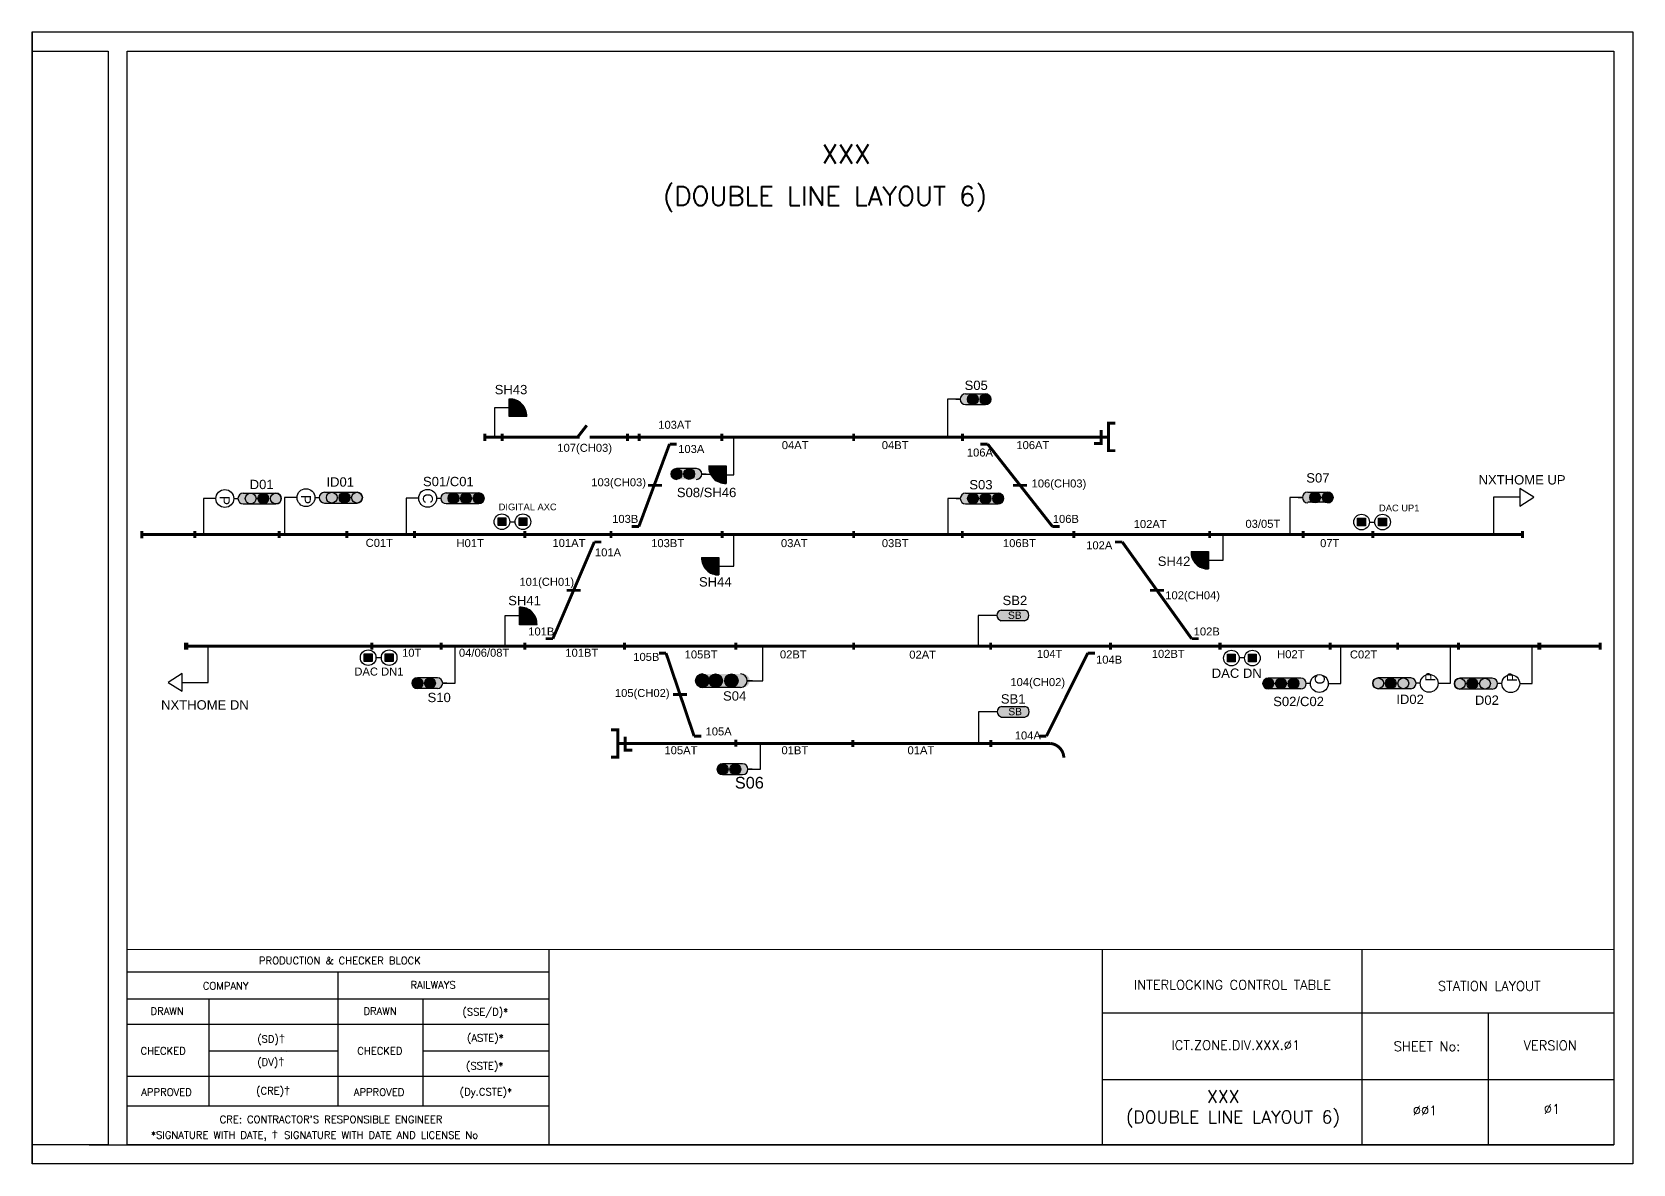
# Model space of a CAD drawing. Header units: inches. Extents: x -19 to 1645, y 43 to 741.
# Drawn here: x 1224.8 to 1644.8, y 440 to 737 of the extents above; entities that cross this region are included whole.
import ezdxf
from ezdxf.enums import TextEntityAlignment as Align

# ---------------------------------------------------------------- set-up
doc = ezdxf.new("R2010")
doc.units = ezdxf.units.IN
doc.header["$MEASUREMENT"] = 0
doc.layers.add('DIM', color=7, linetype='Continuous')
doc.styles.add('ARIAL', font='arial.ttf')
doc.styles.add('ROMANS', font='romans.shx', dxfattribs={"height": 2})

# ---------------------------------------------------------------- blocks, each defined once
blk = doc.blocks.new('A$C1B685902')
at = {"color": 7}
blk.add_line((0, 297), (0, 0), dxfattribs=at)
for points in [[(0, 297), (420, 297), (420, 0), (0, 0)], [(25, 292), (415, 292), (415, 5), (25, 5)]]:
    blk.add_lwpolyline(points, close=True, dxfattribs=at)
blk.add_lwpolyline([(0, 292), (20, 292), (20, 5), (0, 5)], dxfattribs=at)

msp = doc.modelspace()

# ---------------------------------------------------------------- hatches: boundary and pattern name
h = msp.add_hatch(color=256)
h.dxf.hatch_style = 1
h.paths.add_polyline_path([(1354.6, 636.07, 0.432111), (1350.02, 640.68), (1350.02, 636.07)])
h = msp.add_hatch(color=2)
h.dxf.hatch_style = 1
h.paths.add_polyline_path([(1351.9, 639.54, 1), (1350.37, 639.54, 1)])
h = msp.add_hatch(color=2)
h.dxf.hatch_style = 1
h.paths.add_polyline_path([(1353.86, 638.11, 1), (1352.32, 638.11, 1)])
at = {"true_color": 0x000000}
h = msp.add_hatch(color=18, dxfattribs=at)
h.dxf.hatch_style = 1
h.paths.add_polyline_path([(1469.7, 642.03, 1), (1469.72, 639.2), (1474.94, 639.2, 1), (1474.92, 642.03)])
h = msp.add_hatch(color=1)
h.dxf.hatch_style = 1
h.paths.add_polyline_path([(1473.03, 640.61, 1), (1470.21, 640.61, 1)])
h = msp.add_hatch(color=2)
h.dxf.hatch_style = 1
h.paths.add_polyline_path([(1473.52, 640.61, 1), (1476.34, 640.61, 1)])
h = msp.add_hatch(color=2)
h.dxf.hatch_style = 1
h.paths.add_polyline_path([(1351.9, 637.61, 1), (1350.37, 637.61, 1)])
h = msp.add_hatch(color=18, dxfattribs=at)
h.dxf.hatch_style = 1
h.paths.add_polyline_path([(1399.14, 619.59, 1), (1399.12, 622.42), (1393.9, 622.42, 1), (1393.92, 619.59)])
h = msp.add_hatch(color=2)
h.dxf.hatch_style = 1
h.paths.add_polyline_path([(1395.32, 621, 1), (1392.49, 621, 1)])
h = msp.add_hatch(color=1)
h.dxf.hatch_style = 1
h.paths.add_polyline_path([(1395.8, 621, 1), (1398.63, 621, 1)])
h = msp.add_hatch(color=256)
h.dxf.hatch_style = 1
h.paths.add_polyline_path([(1402.32, 623.11, 0.432111), (1406.9, 618.5), (1406.9, 623.11)])
h = msp.add_hatch(color=2)
h.dxf.hatch_style = 1
h.paths.add_polyline_path([(1404.6, 621.07, 1), (1403.06, 621.07, 1)])
h = msp.add_hatch(color=2)
h.dxf.hatch_style = 1
h.paths.add_polyline_path([(1406.55, 621.57, 1), (1405.02, 621.57, 1)])
h = msp.add_hatch(color=2)
h.dxf.hatch_style = 1
h.paths.add_polyline_path([(1406.55, 619.64, 1), (1405.02, 619.64, 1)])
h = msp.add_hatch(color=18, dxfattribs=at)
h.dxf.hatch_style = 1
h.paths.add_polyline_path([(1280.24, 615.97, 1), (1280.27, 613.14), (1288.8, 613.14, 1), (1288.78, 615.97)])
h = msp.add_hatch(color=2)
h.dxf.hatch_style = 1
h.paths.add_polyline_path([(1280.75, 614.56, 1), (1283.58, 614.56, 1)])
h.paths.add_polyline_path([(1290.2, 614.56, 1), (1287.37, 614.56, 1)])
h = msp.add_hatch(color=3)
h.dxf.hatch_style = 1
h.paths.add_polyline_path([(1286.89, 614.56, 1), (1284.06, 614.56, 1)])
h = msp.add_hatch(color=18, dxfattribs=at)
h.dxf.hatch_style = 1
h.paths.add_polyline_path([(1301.53, 616.22, 1), (1301.55, 613.39), (1310.08, 613.39, 1), (1310.06, 616.22)])
h = msp.add_hatch(color=2)
h.dxf.hatch_style = 1
h.paths.add_polyline_path([(1302.04, 614.8, 1), (1304.87, 614.8, 1)])
h.paths.add_polyline_path([(1311.49, 614.8, 1), (1308.66, 614.8, 1)])
h = msp.add_hatch(color=3)
h.dxf.hatch_style = 1
h.paths.add_polyline_path([(1308.18, 614.8, 1), (1305.35, 614.8, 1)])
h = msp.add_hatch(color=18, dxfattribs=at)
h.dxf.hatch_style = 1
h.paths.add_polyline_path([(1333.44, 616.04, 1), (1333.46, 613.22), (1341.99, 613.22, 1), (1341.97, 616.04)])
h = msp.add_hatch(color=18, dxfattribs=at)
h.dxf.hatch_style = 1
h.paths.add_polyline_path([(1333.44, 616.04, 1), (1333.46, 613.22), (1341.99, 613.22, 1), (1341.97, 616.04)])
h = msp.add_hatch(color=2)
h.dxf.hatch_style = 1
h.paths.add_polyline_path([(1333.95, 614.63, 1), (1336.78, 614.63, 1)])
h.paths.add_polyline_path([(1343.39, 614.63, 1), (1340.57, 614.63, 1)])
h = msp.add_hatch(color=1)
h.dxf.hatch_style = 1
h.paths.add_polyline_path([(1333.95, 614.63, 1), (1336.78, 614.63, 1)])
h = msp.add_hatch(color=3)
h.dxf.hatch_style = 1
h.paths.add_polyline_path([(1337.26, 614.63, 1), (1340.08, 614.63, 1)])
h = msp.add_hatch(color=2)
h.dxf.hatch_style = 1
h.paths.add_polyline_path([(1337.26, 614.63, 1), (1340.08, 614.63, 1)])
h = msp.add_hatch(color=3)
h.dxf.hatch_style = 1
h.paths.add_polyline_path([(1340.57, 614.63, 1), (1343.39, 614.63, 1)])
h = msp.add_hatch(color=18, dxfattribs=at)
h.dxf.hatch_style = 1
h.paths.add_polyline_path([(1469.74, 615.98, 1), (1469.76, 613.15), (1478.29, 613.15, 1), (1478.27, 615.98)])
h = msp.add_hatch(color=1)
h.dxf.hatch_style = 1
h.paths.add_polyline_path([(1473.07, 614.56, 1), (1470.25, 614.56, 1)])
h = msp.add_hatch(color=2)
h.dxf.hatch_style = 1
h.paths.add_polyline_path([(1473.56, 614.56, 1), (1476.38, 614.56, 1)])
h = msp.add_hatch(color=3)
h.dxf.hatch_style = 1
h.paths.add_polyline_path([(1476.87, 614.56, 1), (1479.69, 614.56, 1)])
h = msp.add_hatch(color=18, dxfattribs=at)
h.dxf.hatch_style = 1
h.paths.add_polyline_path([(1559.47, 616.25, 1), (1559.5, 613.42), (1564.72, 613.42, 1), (1564.7, 616.25)])
h = msp.add_hatch(color=1)
h.dxf.hatch_style = 1
h.paths.add_polyline_path([(1562.81, 614.84, 1), (1559.98, 614.84, 1)])
h = msp.add_hatch(color=3)
h.dxf.hatch_style = 1
h.paths.add_polyline_path([(1566.12, 614.84, 1), (1563.29, 614.84, 1)])
h = msp.add_hatch(color=5)
h.dxf.hatch_style = 1
h.paths.add_polyline_path([(1349.12, 607.45), (1349.12, 609.52), (1347.07, 609.52), (1347.07, 607.45)])
h = msp.add_hatch(color=5)
h.dxf.hatch_style = 1
h.paths.add_polyline_path([(1354.63, 607.45), (1354.63, 609.52), (1352.58, 609.52), (1352.58, 607.45)])
h = msp.add_hatch(color=5)
h.dxf.hatch_style = 1
h.paths.add_polyline_path([(1574.62, 607.37), (1574.62, 609.43), (1572.57, 609.43), (1572.57, 607.37)])
h = msp.add_hatch(color=5)
h.dxf.hatch_style = 1
h.paths.add_polyline_path([(1580.13, 607.37), (1580.13, 609.43), (1578.08, 609.43), (1578.08, 607.37)])
h = msp.add_hatch(color=256)
h.dxf.hatch_style = 1
h.paths.add_polyline_path([(1528.86, 600.69, 0.432111), (1533.44, 596.08), (1533.44, 600.69)])
h = msp.add_hatch(color=256)
h.dxf.hatch_style = 1
h.paths.add_polyline_path([(1400.44, 599.12, 0.432111), (1405.02, 594.51), (1405.02, 599.12)])
h = msp.add_hatch(color=2)
h.dxf.hatch_style = 1
h.paths.add_polyline_path([(1402.71, 597.08, 1), (1401.18, 597.08, 1)])
h = msp.add_hatch(color=2)
h.dxf.hatch_style = 1
h.paths.add_polyline_path([(1404.67, 597.58, 1), (1403.14, 597.58, 1)])
h = msp.add_hatch(color=2)
h.dxf.hatch_style = 1
h.paths.add_polyline_path([(1404.67, 595.65, 1), (1403.14, 595.65, 1)])
h = msp.add_hatch(color=2)
h.dxf.hatch_style = 1
h.paths.add_polyline_path([(1531.13, 598.65, 1), (1529.6, 598.65, 1)])
h = msp.add_hatch(color=2)
h.dxf.hatch_style = 1
h.paths.add_polyline_path([(1533.09, 599.15, 1), (1531.56, 599.15, 1)])
h = msp.add_hatch(color=2)
h.dxf.hatch_style = 1
h.paths.add_polyline_path([(1533.09, 597.22, 1), (1531.56, 597.22, 1)])
h = msp.add_hatch(color=256)
h.dxf.hatch_style = 1
h.paths.add_polyline_path([(1357.29, 581.47, 0.432111), (1352.71, 586.08), (1352.71, 581.47)])
h = msp.add_hatch(color=2)
h.dxf.hatch_style = 1
h.paths.add_polyline_path([(1354.59, 584.94, 1), (1353.06, 584.94, 1)])
h = msp.add_hatch(color=2)
h.dxf.hatch_style = 1
h.paths.add_polyline_path([(1356.55, 583.51, 1), (1355.01, 583.51, 1)])
h = msp.add_hatch(color=256)
h.dxf.hatch_style = 1
h.paths.add_polyline_path([(1479.06, 585.3, 0.79433), (1479.06, 582.52), (1485.21, 582.52, 0.79433), (1485.21, 585.3)])
h = msp.add_hatch(color=2)
h.dxf.hatch_style = 1
h.paths.add_polyline_path([(1354.59, 583.01, 1), (1353.06, 583.01, 1)])
h = msp.add_hatch(color=5)
h.dxf.hatch_style = 1
h.paths.add_polyline_path([(1311.96, 573.84), (1311.96, 571.78), (1314.01, 571.78), (1314.01, 573.84)])
h = msp.add_hatch(color=5)
h.dxf.hatch_style = 1
h.paths.add_polyline_path([(1317.47, 573.84), (1317.47, 571.78), (1319.52, 571.78), (1319.52, 573.84)])
h = msp.add_hatch(color=5)
h.dxf.hatch_style = 1
h.paths.add_polyline_path([(1538.44, 573.75), (1538.44, 571.68), (1540.48, 571.68), (1540.48, 573.75)])
h = msp.add_hatch(color=5)
h.dxf.hatch_style = 1
h.paths.add_polyline_path([(1543.95, 573.75), (1543.95, 571.68), (1545.99, 571.68), (1545.99, 573.75)])
h = msp.add_hatch(color=18, dxfattribs=at)
h.dxf.hatch_style = 1
h.paths.add_polyline_path([(1331.15, 564.7, 1), (1331.12, 567.52), (1325.9, 567.52, 1), (1325.92, 564.7)])
h = msp.add_hatch(color=3)
h.dxf.hatch_style = 1
h.paths.add_polyline_path([(1327.33, 566.11, 1), (1324.5, 566.11, 1)])
h = msp.add_hatch(color=1)
h.dxf.hatch_style = 1
h.paths.add_polyline_path([(1330.64, 566.11, 1), (1327.81, 566.11, 1)])
h = msp.add_hatch(color=18, dxfattribs=at)
h.dxf.hatch_style = 1
h.paths.add_polyline_path([(1400.65, 565.01, -1), (1400.68, 568.54), (1411.35, 568.54, -1), (1411.32, 565.01)])
h = msp.add_hatch(color=3)
h.dxf.hatch_style = 1
h.paths.add_polyline_path([(1402.43, 566.77, 1), (1398.9, 566.77, 1)])
h = msp.add_hatch(color=2)
h.dxf.hatch_style = 1
h.paths.add_polyline_path([(1405.92, 566.77, 1), (1402.39, 566.77, 1)])
h = msp.add_hatch(color=1)
h.dxf.hatch_style = 1
h.paths.add_polyline_path([(1410.06, 566.77, 1), (1406.52, 566.77, 1)])
h = msp.add_hatch(color=18, dxfattribs=at)
h.dxf.hatch_style = 1
h.paths.add_polyline_path([(1557.69, 564.61, 1), (1557.67, 567.44), (1549.14, 567.44, 1), (1549.16, 564.61)])
h = msp.add_hatch(color=2)
h.dxf.hatch_style = 1
h.paths.add_polyline_path([(1557.18, 566.02, 1), (1554.35, 566.02, 1)])
h.paths.add_polyline_path([(1550.56, 566.02, 1), (1547.73, 566.02, 1)])
h = msp.add_hatch(color=18, dxfattribs=at)
h.dxf.hatch_style = 1
h.paths.add_polyline_path([(1557.69, 564.61, 1), (1557.67, 567.44), (1549.14, 567.44, 1), (1549.16, 564.61)])
h = msp.add_hatch(color=3)
h.dxf.hatch_style = 1
h.paths.add_polyline_path([(1550.56, 566.02, 1), (1547.73, 566.02, 1)])
h = msp.add_hatch(color=3)
h.dxf.hatch_style = 1
h.paths.add_polyline_path([(1553.87, 566.02, 1), (1551.04, 566.02, 1)])
h = msp.add_hatch(color=2)
h.dxf.hatch_style = 1
h.paths.add_polyline_path([(1553.87, 566.02, 1), (1551.04, 566.02, 1)])
h = msp.add_hatch(color=1)
h.dxf.hatch_style = 1
h.paths.add_polyline_path([(1557.18, 566.02, 1), (1554.35, 566.02, 1)])
h = msp.add_hatch(color=18, dxfattribs=at)
h.dxf.hatch_style = 1
h.paths.add_polyline_path([(1586.49, 564.66, 1), (1586.47, 567.49), (1577.93, 567.49, 1), (1577.96, 564.66)])
h = msp.add_hatch(color=2)
h.dxf.hatch_style = 1
h.paths.add_polyline_path([(1585.98, 566.08, 1), (1583.15, 566.08, 1)])
h.paths.add_polyline_path([(1579.36, 566.08, 1), (1576.53, 566.08, 1)])
h = msp.add_hatch(color=3)
h.dxf.hatch_style = 1
h.paths.add_polyline_path([(1582.67, 566.08, 1), (1579.84, 566.08, 1)])
h = msp.add_hatch(color=18, dxfattribs=at)
h.dxf.hatch_style = 1
h.paths.add_polyline_path([(1607.9, 564.59, 1), (1607.88, 567.42), (1599.35, 567.42, 1), (1599.37, 564.59)])
h = msp.add_hatch(color=2)
h.dxf.hatch_style = 1
h.paths.add_polyline_path([(1607.39, 566, 1), (1604.56, 566, 1)])
h.paths.add_polyline_path([(1600.77, 566, 1), (1597.94, 566, 1)])
h = msp.add_hatch(color=3)
h.dxf.hatch_style = 1
h.paths.add_polyline_path([(1604.08, 566, 1), (1601.25, 566, 1)])
h = msp.add_hatch(color=256)
h.dxf.hatch_style = 1
h.paths.add_polyline_path([(1479.15, 560.02, 0.79433), (1479.15, 557.24), (1485.3, 557.24, 0.79433), (1485.3, 560.02)])
h = msp.add_hatch(color=18, dxfattribs=at)
h.dxf.hatch_style = 1
h.paths.add_polyline_path([(1411.23, 542.11, 1), (1411.21, 544.94), (1405.99, 544.94, 1), (1406.01, 542.11)])
h = msp.add_hatch(color=2)
h.dxf.hatch_style = 1
h.paths.add_polyline_path([(1407.41, 543.53, 1), (1404.59, 543.53, 1)])
h = msp.add_hatch(color=1)
h.dxf.hatch_style = 1
h.paths.add_polyline_path([(1407.89, 543.53, 1), (1410.72, 543.53, 1)])

# ---------------------------------------------------------------- linework, layer by layer
for p, q in [((1350.02, 636.07), (1350.02, 640.68)), ((1469.7, 642.03), (1474.94, 642.03)), ((1469.7, 639.2), (1474.94, 639.2)), ((1354.6, 636.07), (1350.02, 636.07)), ((1399.14, 622.42), (1393.9, 622.42)), ((1402.32, 623.11), (1406.9, 623.11)), ((1406.9, 623.11), (1406.9, 618.5)), ((1280.24, 615.97), (1288.8, 615.97)), ((1301.53, 616.22), (1310.08, 616.22)), ((1301.53, 613.39), (1310.08, 613.39)), ((1333.44, 616.04), (1341.99, 616.04)), ((1333.44, 616.04), (1341.99, 616.04)), ((1333.44, 613.22), (1341.99, 613.22)), ((1333.44, 613.22), (1341.99, 613.22)), ((1469.74, 615.98), (1478.29, 615.98)), ((1559.47, 616.25), (1564.72, 616.25)), ((1559.47, 613.66), (1564.72, 613.66)), ((1280.24, 613.14), (1288.8, 613.14)), ((1469.74, 613.15), (1478.29, 613.15)), ((1528.86, 600.69), (1533.44, 600.69)), ((1533.44, 600.69), (1533.44, 596.08)), ((1400.44, 599.12), (1405.02, 599.12)), ((1405.02, 599.12), (1405.02, 594.51)), ((1352.71, 581.47), (1352.71, 586.08)), ((1479.06, 585.3), (1485.21, 585.3)), ((1357.29, 581.47), (1352.71, 581.47)), ((1479.06, 582.52), (1485.21, 582.52)), ((1331.15, 567.52), (1325.9, 567.52)), ((1557.69, 567.44), (1549.14, 567.44)), ((1557.69, 567.44), (1549.14, 567.44)), ((1586.49, 567.49), (1577.93, 567.49)), ((1607.9, 567.42), (1599.35, 567.42)), ((1331.15, 564.7), (1325.9, 564.7)), ((1410.69, 565.01), (1400, 565.01)), ((1557.69, 564.61), (1549.14, 564.61)), ((1557.69, 564.61), (1549.14, 564.61)), ((1586.49, 564.66), (1577.93, 564.66)), ((1607.9, 564.59), (1599.35, 564.59)), ((1479.15, 560.02), (1485.3, 560.02)), ((1479.15, 557.24), (1485.3, 557.24)), ((1411.23, 544.94), (1405.99, 544.94)), ((1411.23, 542.11), (1405.99, 542.11)), ((1249.8, 496.24), (1639.78, 496.32)), ((1360.4, 496.32), (1360.4, 444.97)), ((1283.04, 490.26), (1249.79, 490.26)), ((1360.4, 490.26), (1283.04, 490.26)), ((1305, 490.26), (1305, 455.16)), ((1283.04, 483.22), (1249.79, 483.22)), ((1271.24, 455.17), (1271.24, 483.22)), ((1360.4, 483.21), (1283.04, 483.22)), ((1327.44, 455.16), (1327.44, 483.22)), ((1606.83, 479.59), (1606.83, 444.97)), ((1283.04, 476.55), (1249.79, 476.55)), ((1360.4, 476.55), (1283.04, 476.55)), ((1305, 469.57), (1271.24, 469.57)), ((1291.7, 469.43), (1291.7, 469.43)), ((1360.4, 469.57), (1327.44, 469.57)), ((1283.04, 462.91), (1249.79, 462.91)), ((1360.4, 462.9), (1283.04, 462.91)), ((1283.04, 455.16), (1249.79, 455.17)), ((1360.4, 455.16), (1283.04, 455.16))]:
    msp.add_line(p, q)
at = {"color": 5}
for p, q in [((1468.29, 640.61), (1465, 640.61)), ((1465, 640.61), (1465, 631.11)), ((1467.19, 640.61), (1468.29, 640.61)), ((1350.02, 638.37), (1346.12, 638.37)), ((1346.12, 638.37), (1346.12, 630.42)), ((1408.93, 620.8), (1408.93, 630.26)), ((1400.54, 621), (1402.83, 621)), ((1401.64, 621), (1400.54, 621)), ((1406.87, 620.8), (1408.93, 620.8)), ((1273.05, 614.56), (1269.77, 614.56)), ((1269.77, 614.56), (1269.77, 605.06)), ((1277.74, 614.56), (1278.84, 614.56)), ((1294.34, 614.8), (1291.05, 614.8)), ((1291.05, 614.8), (1291.05, 605.31)), ((1299.03, 614.8), (1300.13, 614.8)), ((1326.25, 614.63), (1322.96, 614.63)), ((1322.96, 614.63), (1322.96, 605.13)), ((1326.25, 614.63), (1322.96, 614.63)), ((1322.96, 614.63), (1322.96, 605.13)), ((1330.93, 614.63), (1332.04, 614.63)), ((1330.93, 614.63), (1332.04, 614.63)), ((1468.34, 614.56), (1465.05, 614.56)), ((1465.05, 614.56), (1465.05, 605.07)), ((1467.23, 614.56), (1468.34, 614.56)), ((1558.07, 614.84), (1554.78, 614.84)), ((1554.78, 614.84), (1554.78, 605.34)), ((1556.97, 614.84), (1558.07, 614.84)), ((1615.11, 614.9), (1608.26, 614.9)), ((1608.26, 614.9), (1608.26, 605.33)), ((1615.11, 617.22), (1615.11, 612.58)), ((1618.77, 614.9), (1615.11, 617.22)), ((1615.11, 612.58), (1618.77, 614.9)), ((1351.53, 608.4), (1350.11, 608.4)), ((1408.92, 596.82), (1408.92, 604.93)), ((1537.34, 598.38), (1537.34, 605.1)), ((1575.64, 608.4), (1577.06, 608.4)), ((1405.02, 596.82), (1408.92, 596.82)), ((1533.44, 598.38), (1537.34, 598.38)), ((1477.96, 583.91), (1472.99, 583.91)), ((1472.99, 583.91), (1473.03, 575.58)), ((1348.81, 583.78), (1348.81, 575.96)), ((1352.71, 583.78), (1348.81, 583.78)), ((1271.05, 566.34), (1271.05, 575.9)), ((1335.84, 566.11), (1335.84, 575.61)), ((1416.56, 566.77), (1416.56, 575.68)), ((1568.17, 566.02), (1568.17, 575.52)), ((1568.17, 566.02), (1568.17, 575.52)), ((1596.97, 566.08), (1596.97, 575.57)), ((1618.38, 566), (1618.38, 575.5)), ((1316.45, 572.81), (1315.03, 572.81)), ((1542.92, 572.73), (1541.51, 572.73)), ((1264.2, 568.66), (1260.54, 566.34)), ((1264.2, 564.01), (1264.2, 568.66)), ((1260.54, 566.34), (1264.2, 564.01)), ((1264.2, 566.34), (1271.05, 566.34)), ((1332.55, 566.11), (1335.84, 566.11)), ((1333.65, 566.11), (1332.55, 566.11)), ((1412.45, 566.77), (1416.56, 566.77)), ((1413.82, 566.77), (1412.45, 566.77)), ((1560.19, 566.02), (1559.09, 566.02)), ((1560.19, 566.02), (1559.09, 566.02)), ((1564.88, 566.02), (1568.17, 566.02)), ((1564.88, 566.02), (1568.17, 566.02)), ((1588.99, 566.08), (1587.89, 566.08)), ((1593.68, 566.08), (1596.97, 566.08)), ((1610.4, 566), (1609.3, 566)), ((1615.09, 566), (1618.38, 566)), ((1478.05, 558.63), (1473.08, 558.63)), ((1473.08, 558.63), (1473.08, 550.21)), ((1415.92, 543.53), (1415.92, 550.54)), ((1412.63, 543.53), (1415.92, 543.53)), ((1413.74, 543.53), (1412.63, 543.53))]:
    msp.add_line(p, q, dxfattribs=at)
at = {"lineweight": -2}
for p, q in [((1505.64, 445.25), (1505.64, 496.32)), ((1505.64, 479.59), (1639.6, 479.59)), ((1505.64, 462.14), (1639.78, 462.14))]:
    msp.add_line(p, q, dxfattribs=at)
at = {"linetype": 'Continuous', "lineweight": -2}
for p, q in [((1573.72, 445.25), (1573.72, 496.32)), ((1239.78, 444.97), (1521.78, 444.97)), ((1239.78, 444.97), (1639.78, 444.97))]:
    msp.add_line(p, q, dxfattribs=at)
at = {"color": 5, "const_width": 0.776}
for points in [[(1509.05, 634.33), (1507.18, 634.33)], [(1507.23, 634.72), (1507.23, 626.74)], [(1343.59, 630.63), (1368.51, 630.63)], [(1343.6, 631.56), (1343.6, 629.7)], [(1348.11, 631.56), (1348.11, 629.7)], [(1370.35, 633.76), (1367.79, 630.48)], [(1371.09, 630.63), (1507.23, 630.63)], [(1381.05, 631.56), (1381.05, 629.7)], [(1384.06, 631.56), (1384.06, 629.7)], [(1405.75, 631.56), (1405.75, 629.7)], [(1440.36, 631.56), (1440.36, 629.7)], [(1468.9, 631.56), (1468.9, 629.7)], [(1505.3, 632.51), (1505.3, 628.6)], [(1392.05, 628.85), (1384.01, 607.22)], [(1392.05, 628.85), (1393.93, 628.85)], [(1475.51, 628.85), (1473.63, 628.85)], [(1475.51, 628.85), (1492.52, 607.22)], [(1505.3, 628.99), (1503.42, 628.99)], [(1509.05, 627.12), (1507.18, 627.12)], [(1390.1, 618.03), (1386.39, 618.03)], [(1482.16, 618.03), (1485.86, 618.03)], [(1253.58, 606.02), (1253.58, 604.16)], [(1253.59, 605.09), (1615.84, 605.1)], [(1267.53, 606.02), (1267.53, 604.17)], [(1289.63, 606.02), (1289.63, 604.17)], [(1307.39, 606.02), (1307.39, 604.17)], [(1325.14, 606.02), (1325.14, 604.17)], [(1354.08, 606.02), (1354.08, 604.17)], [(1376.7, 606.02), (1376.7, 604.17)], [(1384.01, 607.22), (1382.13, 607.22)], [(1405.88, 606.02), (1405.88, 604.17)], [(1440.36, 606.02), (1440.36, 604.17)], [(1468.87, 606.02), (1468.87, 604.17)], [(1492.52, 607.22), (1494.4, 607.22)], [(1498.13, 606.02), (1498.13, 604.17)], [(1533.75, 606.02), (1533.75, 604.17)], [(1558.28, 606.02), (1558.28, 604.17)], [(1576.59, 606.02), (1576.59, 604.17)], [(1615.84, 606.02), (1615.84, 604.17)], [(1372.32, 603.16), (1361.45, 577.8)], [(1372.32, 603.16), (1374.2, 603.16)], [(1510.83, 603.16), (1508.95, 603.16)], [(1510.83, 603.16), (1529.01, 577.8)], [(1368.74, 590.48), (1365.03, 590.48)], [(1518.07, 590.48), (1521.77, 590.48)], [(1265.05, 574.9), (1265.05, 576.76)], [(1265.05, 575.83), (1636.18, 575.83)], [(1265.46, 576.76), (1265.46, 574.9)], [(1313.94, 576.76), (1313.94, 574.91)], [(1332.12, 576.76), (1332.12, 574.91)], [(1354.08, 574.9), (1354.08, 576.76)], [(1354.1, 576.76), (1354.1, 574.91)], [(1361.45, 577.8), (1359.57, 577.8)], [(1380.24, 576.76), (1380.24, 574.91)], [(1409.43, 574.89), (1409.43, 576.75)], [(1440.36, 574.9), (1440.36, 576.76)], [(1476.3, 576.76), (1476.3, 574.91)], [(1507.72, 576.76), (1507.72, 574.91)], [(1529.01, 577.8), (1530.89, 577.8)], [(1536.38, 576.76), (1536.38, 574.91)], [(1536.48, 574.9), (1536.48, 576.76)], [(1565.33, 576.76), (1565.33, 574.9)], [(1583.08, 576.76), (1583.08, 574.9)], [(1599.05, 576.76), (1599.05, 574.9)], [(1620.14, 574.9), (1620.14, 576.75)], [(1620.36, 576.76), (1620.36, 574.9)], [(1636.18, 576.76), (1636.18, 574.9)], [(1391.13, 574.02), (1389.25, 574.02)], [(1398.5, 552.23), (1391.13, 574.02)], [(1490.93, 552.23), (1501.78, 574.02)], [(1501.78, 574.02), (1503.66, 574.02)], [(1396.66, 563.12), (1392.96, 563.12)], [(1378.5, 554.29), (1378.5, 546.31)], [(1376.67, 553.9), (1378.55, 553.9)], [(1378.5, 550.3), (1491.91, 550.3)], [(1380.42, 552.08), (1380.42, 548.17)], [(1398.5, 552.23), (1400.38, 552.23)], [(1409.43, 549.42), (1409.43, 551.27)], [(1440.12, 549.37), (1440.12, 551.23)], [(1476.36, 549.37), (1476.36, 551.23)], [(1490.93, 552.23), (1489.05, 552.23)], [(1376.67, 546.7), (1378.55, 546.7)], [(1380.42, 548.56), (1382.3, 548.56)]]:
    msp.add_lwpolyline(points, dxfattribs=at)
at = {"color": 5}
for points in [[(1347.07, 609.52), (1349.12, 609.52), (1349.12, 607.45), (1347.07, 607.45)], [(1352.58, 609.52), (1354.63, 609.52), (1354.63, 607.45), (1352.58, 607.45)], [(1572.57, 609.43), (1574.62, 609.43), (1574.62, 607.37), (1572.57, 607.37)], [(1578.08, 609.43), (1580.13, 609.43), (1580.13, 607.37), (1578.08, 607.37)], [(1314.01, 571.78), (1311.96, 571.78), (1311.96, 573.84), (1314.01, 573.84)], [(1319.52, 571.78), (1317.47, 571.78), (1317.47, 573.84), (1319.52, 573.84)], [(1540.48, 571.68), (1538.44, 571.68), (1538.44, 573.75), (1540.48, 573.75)], [(1545.99, 571.68), (1543.95, 571.68), (1543.95, 573.75), (1545.99, 573.75)]]:
    msp.add_lwpolyline(points, close=True, dxfattribs=at)
at = {"color": 5, "const_width": 0.776}
msp.add_lwpolyline([(1491.91, 550.3, -0.381023), (1495.5, 546.6, -1.188968)], format="xyb", dxfattribs=at)
at = {"color": 2}
for centre, radius in [((1351.14, 639.54), 0.766), ((1353.09, 638.11), 0.766), ((1474.93, 640.61), 1.41), ((1351.14, 637.61), 0.766), ((1393.91, 621), 1.41), ((1403.83, 621.07), 0.766), ((1405.78, 621.57), 0.766), ((1405.78, 619.64), 0.766), ((1282.17, 614.56), 1.41), ((1288.79, 614.56), 1.41), ((1303.45, 614.8), 1.41), ((1310.07, 614.8), 1.41), ((1335.36, 614.63), 1.41), ((1338.67, 614.63), 1.41), ((1341.98, 614.63), 1.41), ((1474.97, 614.56), 1.41), ((1401.95, 597.08), 0.766), ((1403.9, 597.58), 0.766), ((1403.9, 595.65), 0.766), ((1530.37, 598.65), 0.766), ((1532.32, 599.15), 0.766), ((1532.32, 597.22), 0.766), ((1353.83, 584.94), 0.766), ((1355.78, 583.51), 0.766), ((1353.83, 583.01), 0.766), ((1404.15, 566.77), 1.77), ((1549.15, 566.02), 1.41), ((1552.46, 566.02), 1.41), ((1555.77, 566.02), 1.41), ((1577.95, 566.08), 1.41), ((1584.56, 566.08), 1.41), ((1599.36, 566), 1.41), ((1605.98, 566), 1.41), ((1406, 543.53), 1.41)]:
    msp.add_circle(centre, radius, dxfattribs=at)
at = {"color": 1}
for centre, radius in [((1471.62, 640.61), 1.41), ((1397.22, 621), 1.41), ((1335.36, 614.63), 1.41), ((1471.66, 614.56), 1.41), ((1561.4, 614.84), 1.41), ((1329.22, 566.11), 1.41), ((1408.29, 566.77), 1.77), ((1555.77, 566.02), 1.41), ((1409.31, 543.53), 1.41)]:
    msp.add_circle(centre, radius, dxfattribs=at)
at = {"color": 5}
for centre, radius in [((1275.4, 614.56), 2.34), ((1296.68, 614.8), 2.34), ((1328.59, 614.63), 2.34), ((1328.59, 614.63), 2.34), ((1348.09, 608.48), 2.05), ((1353.6, 608.48), 2.05), ((1573.6, 608.4), 2.05), ((1579.11, 608.4), 2.05), ((1312.99, 572.81), 2.05), ((1318.5, 572.81), 2.05), ((1539.46, 572.71), 2.05), ((1544.97, 572.71), 2.05), ((1562.54, 566.02), 2.34), ((1562.54, 566.02), 2.34), ((1591.33, 566.08), 2.34), ((1612.75, 566), 2.34)]:
    msp.add_circle(centre, radius, dxfattribs=at)
at = {"color": 3}
for centre, radius in [((1285.48, 614.56), 1.41), ((1306.76, 614.8), 1.41), ((1338.67, 614.63), 1.41), ((1341.98, 614.63), 1.41), ((1478.28, 614.56), 1.41), ((1564.71, 614.84), 1.41), ((1325.91, 566.11), 1.41), ((1400.67, 566.77), 1.77), ((1549.15, 566.02), 1.41), ((1552.46, 566.02), 1.41), ((1581.25, 566.08), 1.41), ((1602.67, 566), 1.41)]:
    msp.add_circle(centre, radius, dxfattribs=at)
for centre, radius, start, end in [((1350.14, 636.22), 4.46, 358.1004, 91.5793), ((1469.71, 640.61), 1.41, 90.4377, 269.5623), ((1474.93, 640.61), 1.41, 270.4377, 89.5623), ((1393.91, 621), 1.41, 90.4377, 269.5623), ((1399.13, 621), 1.41, 270.4377, 89.5623), ((1406.78, 622.96), 4.46, 178.1004, 271.5793), ((1280.25, 614.56), 1.41, 90.4377, 269.5623), ((1288.79, 614.56), 1.41, 270.4377, 89.5623), ((1301.54, 614.8), 1.41, 90.4377, 269.5623), ((1310.07, 614.8), 1.41, 270.4377, 89.5623), ((1333.45, 614.63), 1.41, 90.4377, 269.5623), ((1333.45, 614.63), 1.41, 90.4377, 269.5623), ((1341.98, 614.63), 1.41, 270.4377, 89.5623), ((1341.98, 614.63), 1.41, 270.4377, 89.5623), ((1469.75, 614.56), 1.41, 90.4377, 269.5623), ((1478.28, 614.56), 1.41, 270.4377, 89.5623), ((1559.48, 614.84), 1.41, 90.4377, 269.5623), ((1564.71, 614.84), 1.41, 270.4377, 89.5623), ((1533.32, 600.54), 4.46, 178.1004, 271.5793), ((1404.9, 598.97), 4.46, 178.1004, 271.5793), ((1352.83, 581.62), 4.46, 358.1004, 91.5793), ((1479.39, 583.91), 1.43, 103.0777, 256.9223), ((1484.89, 583.91), 1.43, 283.0777, 76.9223), ((1325.91, 566.11), 1.41, 90.4377, 269.5623), ((1331.13, 566.11), 1.41, 270.4377, 89.5623), ((1400.67, 566.77), 1.77, 90.4377, 269.5623), ((1410.68, 566.77), 1.77, 270.4377, 89.5623), ((1549.15, 566.02), 1.41, 90.4377, 269.5623), ((1549.15, 566.02), 1.41, 90.4377, 269.5623), ((1557.68, 566.02), 1.41, 270.4377, 89.5623), ((1557.68, 566.02), 1.41, 270.4377, 89.5623), ((1577.95, 566.08), 1.41, 90.4377, 269.5623), ((1586.48, 566.08), 1.41, 270.4377, 89.5623), ((1599.36, 566), 1.41, 90.4377, 269.5623), ((1607.89, 566), 1.41, 270.4377, 89.5623), ((1479.48, 558.63), 1.43, 103.0777, 256.9223), ((1484.98, 558.63), 1.43, 283.0777, 76.9223), ((1406, 543.53), 1.41, 90.4377, 269.5623), ((1411.22, 543.53), 1.41, 270.4377, 89.5623)]:
    msp.add_arc(centre, radius, start, end)

# ---------------------------------------------------------------- block references
msp.add_blockref('A$C1B685902', (1224.81, 439.97))

# ---------------------------------------------------------------- texts
at = {"style": 'ROMANS'}
for s, height, p in [('PRODUCTION & CHECKER BLOCK', 1.92, (1305.58, 493.32)), ('COMPANY', 1.92, (1275.61, 486.7)), ('RAILWAYS', 1.92, (1330.03, 486.96)), ('DRAWN', 1.92, (1260.26, 480.08)), ('DRAWN', 1.92, (1316.11, 480.08)), ('(SSE/D)*', 1.92, (1343.73, 479.88)), ('CHECKED', 1.92, (1259.21, 469.63)), ('CHECKED', 1.92, (1316.07, 469.63)), ('(ASTE)*', 1.92, (1343.73, 473.05)), ('(SSTE)*', 1.92, (1343.56, 465.72)), ('APPROVED', 1.92, (1260.11, 458.83)), ('APPROVED', 1.92, (1315.85, 458.83)), ('(Dy.CSTE)*', 1.92, (1343.89, 458.9)), ('XXX', 3.3, (1537.29, 457.69)), ('(DOUBLE LINE LAYOUT 6)', 3.3, (1539.85, 452.3)), ("CRE: CONTRACTOR'S RESPONSIBLE ENGINEER", 1.92, (1303.26, 451.67))]:
    msp.add_text(s, height=height, dxfattribs=at).set_placement(p, align=Align.MIDDLE_CENTER)
at = {"lineweight": -2, "style": 'ROMANS'}
for s, p in [('INTERLOCKING CONTROL TABLE', (1539.72, 486.99)), ('STATION LAYOUT', (1607.11, 486.67)), ('ICT.ZONE.DIV.XXX.Ø1', (1540.6, 471.15)), ('SHEET No:', (1590.78, 470.85)), ('VERSION', (1623.08, 471.08)), ('ØØ1 ', (1591.12, 453.99)), ('Ø1', (1623.55, 454.37))]:
    msp.add_text(s, height=2.5, dxfattribs=at).set_placement(p, align=Align.MIDDLE_CENTER)
at = {"color": 7, "char_height": 4.993, "width": 142.1179, "attachment_point": 1, "style": 'ROMANS'}
for s, insert in [('\\pi64.63937;XXX', (1367.3, 707.46)), ('\\pi23.03106;(DOUBLE LINE LAYOUT 6)', (1367.3, 696.44))]:
    msp.add_mtext(s, dxfattribs=dict(at, insert=insert))
at = {"char_height": 1.92, "attachment_point": 1, "style": 'ROMANS'}
for s, width, insert in [('(SD){\\fArial|b0|i0|c0|p34;\\H1.08333x;†}', 8.1172, (1283.89, 473.88)), ('(DV){\\fArial|b0|i0|c0|p34;\\H1.08333x;†}', 8.1172, (1283.89, 467.83)), ('(CRE){\\fArial|b0|i0|c0|p34;\\H1.08333x;†}', 8.1172, (1283.6, 460.29)), ('\\pi-5.76,l9.6,t9.6;*SIGNATURE WITH DATE, {\\fArial|b0|i0|c0|p34;\\H1.08333x;†  }SIGNATURE WITH DATE AND LICENSE No', 104.6362, (1252.18, 448.69))]:
    msp.add_mtext_dynamic_manual_height_columns(s, width=width, gutter_width=12.5, heights=[0], dxfattribs=dict(at, insert=insert))
at = {"layer": 'DIM', "color": 5, "line_spacing_factor": 0.9, "style": 'ARIAL'}
for s, insert, char_height, width, attachment_point in [('\\pi-0.00372;SH43', (1346.2, 644.37), 2.45, 8.245, 1), ('\\pi3.52214;S05', (1465.94, 645.5), 2.45, 12.8434, 1), ('\\pi-0.01017;103AT', (1389.11, 634.96), 2.1, 8.245, 1), ('\\pi-2.8393;107(CH03)', (1365.46, 628.92), 2.1, 8.245, 1), ('\\pi0.85432;103A', (1393.47, 628.62), 2.1, 8.245, 1), ('\\pi0.70678;04AT', (1420.8, 629.63), 2.1, 8.245, 1), ('\\pi0.70678;04BT', (1447.03, 629.63), 2.1, 8.245, 1), ('\\pi0.85432;106A', (1469.2, 627.69), 2.1, 8.245, 1), ('\\pi-0.01017;106AT', (1483.06, 629.63), 2.1, 8.245, 1), ('\\pi3.28065;ID01', (1298.77, 620.13), 2.45, 12.8434, 1), ('\\pi0.15297;S01/C01', (1327.22, 620.25), 2.45, 12.8434, 1), ('103(CH03)', (1371.53, 619.88), 2.1, 8.245, 1), ('\\pi-3.5233;S08/SH46', (1397.5, 617.38), 2.45, 8.245, 1), ('\\pi3.53133;S03', (1467.18, 619.42), 2.45, 12.8434, 1), ('106(CH03)', (1487.04, 619.57), 2.1, 8.245, 1), ('\\pi3.53133;S07', (1555.57, 621.21), 2.45, 12.8434, 1), ('\\pi1.6954;NXTHOME UP', (1602.61, 620.7), 2.45, 25.8001, 1), ('\\pi1.43399;DIGITAL AXC', (1345.8, 613.24), 1.75, 17.7979, 1), ('\\pi0.93454;103B', (1376.07, 610.27), 2.1, 8.245, 1), ('\\pi0.93454;106B', (1491.67, 610.27), 2.1, 8.245, 1), ('\\pi-0.35396;03/05T', (1543.5, 608.98), 2.1, 8.245, 1), ('\\pi3.91932;DAC UP1', (1574.27, 612.96), 1.75, 17.7979, 1), ('\\pi-0.01017;102AT', (1513.84, 608.93), 2.1, 8.245, 1), ('\\pi0.63802;C01T', (1311.7, 603.98), 2.1, 8.245, 1), ('\\pi0.68243;H01T', (1335.48, 603.91), 2.1, 8.245, 1), ('\\pi-0.01017;101AT', (1361.36, 603.96), 2.1, 8.245, 1), ('\\pi0.85432;101A', (1371.63, 601.49), 2.1, 8.245, 1), ('\\pi-0.01017;103BT', (1387.25, 603.91), 2.1, 8.245, 1), ('\\pi0.70678;03AT', (1420.58, 603.91), 2.1, 8.245, 1), ('\\pi0.70678;03BT', (1447.05, 603.91), 2.1, 8.245, 1), ('\\pi-0.01017;106BT', (1479.54, 603.91), 2.1, 8.245, 1), ('\\pi0.85432;102A', (1500.51, 603.34), 2.1, 8.245, 1), ('\\pi1.68516;07T', (1561.04, 603.91), 2.1, 8.245, 1), ('\\pi0.00881;SH42', (1520.13, 599.34), 2.45, 8.245, 1), ('\\pi-2.8393;101(CH01)', (1355.52, 593.76), 2.1, 8.245, 1), ('\\pi0.00129;SH44', (1399.78, 593.93), 2.45, 8.245, 1), ('\\pi0.23275;SH41', (1349.5, 586.53), 2.45, 8.245, 7), ('SB2', (1479.42, 586.57), 2.45, 6.7822, 7), ('102(CH04)', (1536.46, 590.23), 2.1, 11.1528, 3), ('\\pi0.93454;101B', (1354.05, 580.73), 2.1, 8.245, 1), ('102B', (1536.41, 580.73), 2.1, 8.245, 3), ('\\pi-0.05211;10T', (1321.95, 573.03), 2.1, 4.5728, 7), ('\\pi-2.39308;04/06/08T', (1339.21, 573.03), 2.1, 8.245, 7), ('\\pi-0.01017;101BT', (1364.73, 573.03), 2.1, 8.245, 7), ('\\pi0.93454;105B', (1381.61, 571.94), 2.1, 8.245, 7), ('\\pi-0.01017;105BT', (1396.04, 572.58), 2.1, 8.245, 7), ('\\pi0.70678;02BT', (1420.31, 572.59), 2.1, 8.245, 7), ('\\pi0.70678;02AT', (1454.25, 572.53), 2.1, 8.245, 7), ('\\pi0.96821;104T', (1487.46, 572.73), 2.1, 8.245, 7), ('104B', (1510.8, 571.21), 2.1, 8.245, 9), ('\\pi-0.01017;102BT', (1518.58, 572.73), 2.1, 8.245, 7), ('\\pi0.68243;H02T', (1550.78, 572.65), 2.1, 8.245, 7), ('\\pi0.63802;C02T', (1569.91, 572.58), 2.1, 8.245, 7), ('DAC DN1', (1322.25, 568.09), 2.1, 17.7979, 9), ('104(CH02)', (1495.83, 564.72), 2.1, 8.245, 9), ('DAC DN', (1547.42, 567.48), 2.45, 17.7979, 9), ('S10', (1334.67, 561.11), 2.45, 12.8434, 9), ('105(CH02)', (1377.72, 561.86), 2.1, 8.245, 7), ('S04', (1412.18, 561.51), 2.45, 12.8434, 9), ('SB1', (1478.97, 560.73), 2.45, 6.7822, 7), ('ID02', (1589.95, 560.63), 2.45, 12.8434, 9), ('NXTHOME DN', (1281.67, 559.16), 2.45, 27.3828, 9), ('S02/C02', (1563.74, 560.06), 2.45, 12.8434, 9), ('\\pi0.85432;105A', (1400.65, 552.38), 2.1, 8.245, 7), ('104A', (1489.48, 551.32), 2.1, 8.245, 9), ('\\pi-0.01017;105AT', (1390.74, 547.44), 2.1, 8.245, 7), ('\\pi0.70678;01BT', (1420.71, 547.44), 2.1, 8.245, 7), ('\\pi0.70678;01AT', (1453.78, 547.44), 2.1, 8.245, 7), ('S06', (1416.8, 538.43), 3.062, 16.0542, 9)]:
    msp.add_mtext(s, dxfattribs=dict(at, insert=insert, char_height=char_height, width=width, attachment_point=attachment_point))
at = {"layer": 'DIM', "color": 5, "char_height": 2.45, "width": 12.8434, "style": 'ARIAL'}
for s, insert, attachment_point in [('\\pi3.72854;D01', (1278.18, 619.48), 1), ('D02', (1609.62, 560.4), 9)]:
    msp.add_mtext(s, dxfattribs=dict(at, insert=insert, attachment_point=attachment_point))
at = {"layer": 'DIM', "color": 5, "width": 5.3067, "style": 'ARIAL'}
for s, insert, char_height, attachment_point, rotation in [('\\pi1.65153;P', (1276.68, 616.95), 2.625, 1, 270), ('\\pi1.65153;P', (1297.96, 617.2), 2.625, 1, 270), ('\\pi1.49306;C', (1329.97, 617.39), 2.625, 1, 270), ('C', (1564, 568.42), 2.62, 9, 90), ('P', (1592.92, 568.98), 2.62, 9, 90), ('P', (1614.34, 568.91), 2.62, 9, 90)]:
    msp.add_mtext(s, dxfattribs=dict(at, insert=insert, char_height=char_height, attachment_point=attachment_point, rotation=rotation))
at = {"layer": 'DIM', "color": 1, "char_height": 1.925, "width": 3.6141, "attachment_point": 9, "line_spacing_factor": 0.9, "style": 'ARIAL'}
for insert in [(1484.43, 582.96), (1484.52, 557.68)]:
    msp.add_mtext('{\\C2;SB}', dxfattribs=dict(at, insert=insert))

doc.saveas('drawing.dxf')
